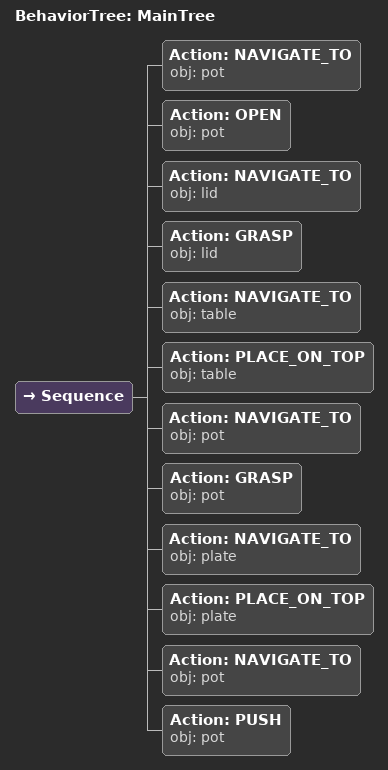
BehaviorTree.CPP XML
<root main_tree_to_execute="MainTree">
  <BehaviorTree ID="MainTree">
    <Sequence>
      <!-- Navigate to pot -->
      <Action ID="NAVIGATE_TO" obj="pot"/>
      <!-- Open pot to remove lid -->
      <Action ID="OPEN" obj="pot"/>
      <!-- Navigate to lid -->
      <Action ID="NAVIGATE_TO" obj="lid"/>
      <!-- Grasp lid -->
      <Action ID="GRASP" obj="lid"/>
      <!-- Navigate to table -->
      <Action ID="NAVIGATE_TO" obj="table"/>
      <!-- Place lid on table (set aside) -->
      <Action ID="PLACE_ON_TOP" obj="table"/>
      <!-- Navigate to pot -->
      <Action ID="NAVIGATE_TO" obj="pot"/>
      <!-- Grasp pot -->
      <Action ID="GRASP" obj="pot"/>
      <!-- Navigate to plate -->
      <Action ID="NAVIGATE_TO" obj="plate"/>
      <!-- Place pot on plate -->
      <Action ID="PLACE_ON_TOP" obj="plate"/>
      <!-- Navigate to pot -->
      <Action ID="NAVIGATE_TO" obj="pot"/>
      <!-- Push pot forward to front edge of table using the tool -->
      <Action ID="PUSH" obj="pot"/>
    </Sequence>
  </BehaviorTree>
</root>
